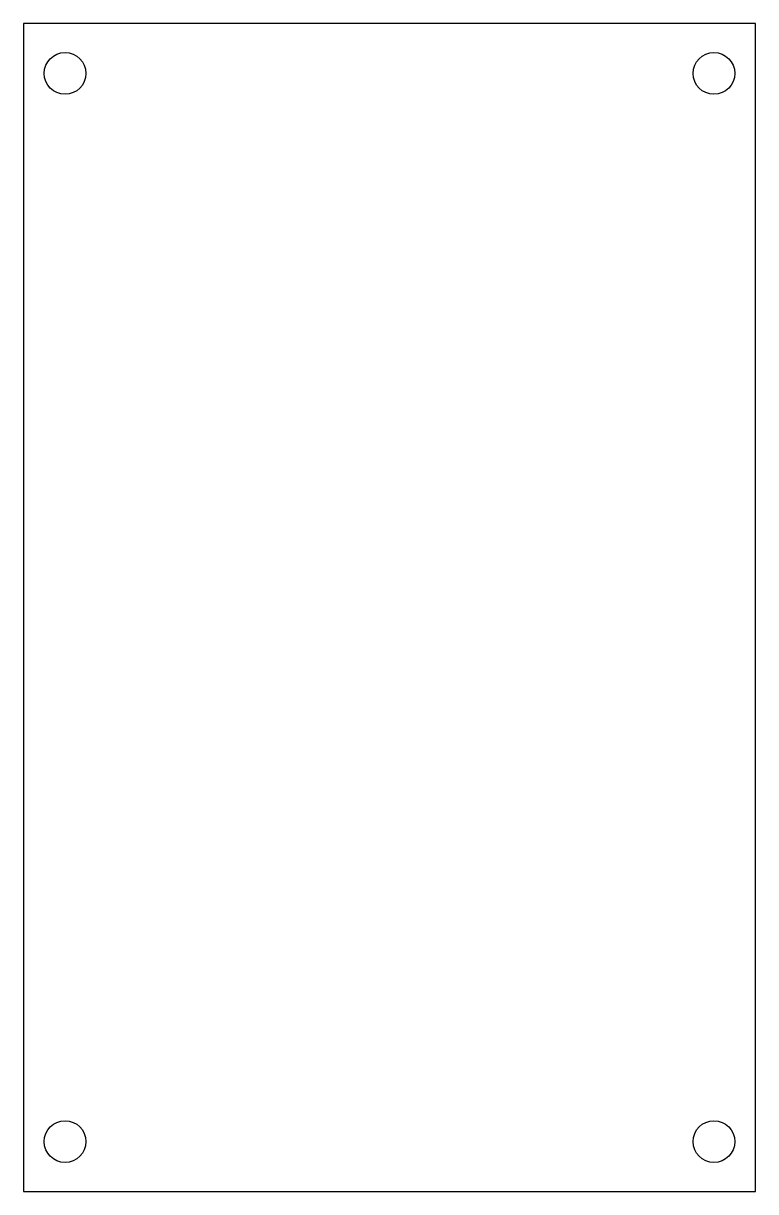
# Model space of a CAD drawing. Header units: millimetres. Extents: x 0 to 35.1, y 0 to 56.
import ezdxf

# ---------------------------------------------------------------- set-up
doc = ezdxf.new("R2010")
doc.units = ezdxf.units.MM

msp = doc.modelspace()

# ---------------------------------------------------------------- linework, layer by layer
msp.add_lwpolyline([(0, 0), (35.12, 0), (35.12, 56), (0, 56)], close=True)
for centre in [(2, 53.6), (33.12, 53.6), (2, 2.4), (33.12, 2.4)]:
    msp.add_circle(centre, 1)

doc.saveas('drawing.dxf')
